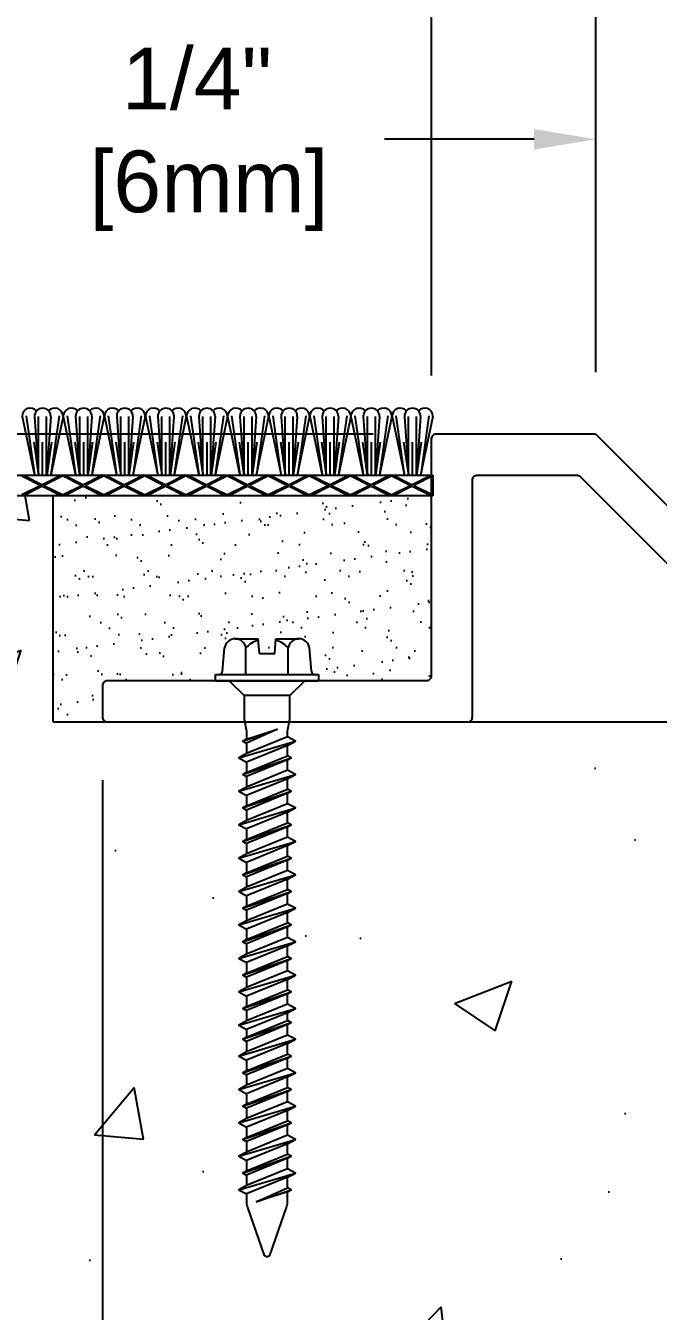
# Model space of a CAD drawing. Header units: inches. Extents: x -2.5 to 41.1, y -5.8 to 5.
# Drawn here: x 1.932 to 3.856, y -2.573 to 1.335 of the extents above; entities that cross this region are included whole.
import ezdxf

# ---------------------------------------------------------------- set-up
doc = ezdxf.new("R2010")
doc.units = ezdxf.units.IN
doc.header["$MEASUREMENT"] = 0
for name, color, linetype in [('Anchors', 4, 'Continuous'), ('Conditions', 1, 'Continuous'), ('Dimensions', 3, 'Continuous')]:
    doc.layers.add(name, color=color, linetype=linetype)
doc.styles.add('ARIAL', font='arial.ttf')
doc.dimstyles.new('Arial', dxfattribs={"dimscale": 1.5, "dimtxt": 0.125, "dimasz": 0.125, "dimexe": 0.125, "dimexo": 0.125, "dimgap": 0.125, "dimtad": 0, "dimtih": 1, "dimtoh": 1, "dimdec": 4, "dimzin": 0, "dimdsep": 46, "dimlunit": 4, "dimtxsty": 'ARIAL', "dimcen": 0.125, "dimadec": 0, "dimazin": 0, "dimtfac": 1, "dimtdec": 4, "dimtofl": 0, "dimtmove": 0, "dimatfit": 3, "dimfxl": 0, "dimfrac": 2, "dimtolj": 1, "dimtzin": 0, "dimarcsym": 0})

# ---------------------------------------------------------------- blocks, each defined once
blk = doc.blocks.new('*D14')
at = {"layer": 'Defpoints', "color": 0}
for p in [(3.6659, 4.1253), (3.1659, 0.0837), (3.6659, 0.0937)]:
    blk.add_point(p, dxfattribs=at)
at = {"layer": 'Dimensions', "color": 0, "lineweight": -2}
for p, q in [((3.1659, 0.2712), (3.1659, 4.3128)), ((3.6659, 0.2812), (3.6659, 4.3128)), ((2.9784, 4.1253), (2.7909, 4.1253)), ((3.8534, 4.1253), (4.0409, 4.1253))]:
    blk.add_line(p, q, dxfattribs=at)
at = {"layer": 'Dimensions', "color": 0}
for points in [[(2.9784, 4.1566), (2.9784, 4.0941), (3.1659, 4.1253)], [(3.8534, 4.1566), (3.8534, 4.0941), (3.6659, 4.1253)]]:
    blk.add_solid(points, dxfattribs=at)
at = {"layer": 'Dimensions', "color": 0, "insert": (4.6841, 4.1253), "char_height": 0.1875, "attachment_point": 5, "style": 'ARIAL'}
blk.add_mtext('\\A1;1/2"\\P [13mm]', dxfattribs=at)
blk = doc.blocks.new('*D17')
at = {"layer": 'Defpoints', "color": 0}
for p in [(15.3653, 4.5514), (3.1659, 0.0837), (15.3653, 0.0837)]:
    blk.add_point(p, dxfattribs=at)
at = {"layer": 'Dimensions', "color": 0, "lineweight": -2}
for p, q in [((3.1659, 0.2712), (3.1659, 4.7389)), ((15.3653, 0.2712), (15.3653, 4.7389)), ((3.3534, 4.5514), (8.6534, 4.5514)), ((15.1778, 4.5514), (10.0917, 4.5514))]:
    blk.add_line(p, q, dxfattribs=at)
at = {"layer": 'Dimensions', "color": 0}
for points in [[(3.3534, 4.5827), (3.3534, 4.5202), (3.1659, 4.5514)], [(15.1778, 4.5827), (15.1778, 4.5202), (15.3653, 4.5514)]]:
    blk.add_solid(points, dxfattribs=at)
at = {"layer": 'Dimensions', "color": 0, "insert": (9.3725, 4.5514), "char_height": 0.1875, "attachment_point": 5, "style": 'ARIAL'}
blk.add_mtext('\\A1;1\'-0 3/16"\\P [310mm]', dxfattribs=at)
blk = doc.blocks.new('TH316134')
for p, q in [((-0.0967, 0.1275), (-0.0272, 0.1275)), ((-0.0232, 0.0825), (-0.0272, 0.1275)), ((0.0233, 0.0825), (0.0272, 0.1275)), ((0.0272, 0.1275), (0.0967, 0.1275)), ((-0.1352, 0.029), (-0.129, 0.1001)), ((-0.0645, 0.0188), (-0.0645, 0.1001)), ((-0.0232, 0.0825), (0.0233, 0.0825)), ((0.0645, 0.0188), (0.0645, 0.1001)), ((0.1352, 0.029), (0.129, 0.1001)), ((-0.1568, 0.0188), (0.1568, 0.0188)), ((-0.1568, 0), (-0.1568, 0.0188)), ((-0.1568, 0), (0.1568, 0)), ((-0.1148, 0), (-0.0697, -0.045)), ((0.1148, 0), (0.0698, -0.045)), ((0.1568, 0.0188), (0.1568, 0)), ((-0.0737, -0.1836), (0.0321, -0.1471)), ((0.0321, -0.1471), (-0.0623, -0.1898)), ((-0.0623, -0.1774), (0.0321, -0.1471)), ((-0.0862, -0.2344), (0.0863, -0.1836)), ((0.0623, -0.1707), (-0.0623, -0.2215)), ((-0.0737, -0.2852), (0.0737, -0.2344)), ((0.0623, -0.1965), (-0.0623, -0.2473)), ((-0.0623, -0.279), (0.0623, -0.2282)), ((0.0623, -0.2405), (-0.0623, -0.2913)), ((0.0623, -0.2722), (-0.0623, -0.323)), ((-0.0862, -0.3359), (0.0863, -0.2852)), ((0.0623, -0.2981), (-0.0623, -0.3489)), ((-0.0737, -0.3867), (0.0737, -0.3359)), ((-0.0623, -0.3806), (0.0623, -0.3298)), ((0.0623, -0.3421), (-0.0623, -0.3929)), ((-0.0862, -0.4375), (0.0863, -0.3867)), ((0.0623, -0.3738), (-0.0623, -0.4246)), ((0.0623, -0.3996), (-0.0623, -0.4504)), ((-0.0737, -0.4883), (0.0737, -0.4375)), ((-0.0623, -0.4821), (0.0623, -0.4313)), ((0.0623, -0.4437), (-0.0623, -0.4944)), ((-0.0862, -0.5391), (0.0863, -0.4883)), ((0.0623, -0.4754), (-0.0623, -0.5261)), ((0.0623, -0.5012), (-0.0623, -0.552)), ((-0.0737, -0.5898), (0.0737, -0.5391)), ((-0.0623, -0.5837), (0.0623, -0.5329)), ((0.0623, -0.5452), (-0.0623, -0.596)), ((0.0623, -0.5769), (-0.0623, -0.6277)), ((-0.0862, -0.6406), (0.0863, -0.5898)), ((0.0623, -0.6028), (-0.0623, -0.6535)), ((-0.0737, -0.6914), (0.0737, -0.6406)), ((-0.0623, -0.6852), (0.0623, -0.6345)), ((0.0623, -0.6468), (-0.0623, -0.6976)), ((-0.0862, -0.7422), (0.0863, -0.6914)), ((0.0623, -0.6785), (-0.0623, -0.7293)), ((-0.0737, -0.793), (0.0737, -0.7422)), ((0.0623, -0.7043), (-0.0623, -0.7551)), ((-0.0623, -0.7868), (0.0623, -0.736)), ((0.0623, -0.7484), (-0.0623, -0.7991)), ((0.0623, -0.78), (-0.0623, -0.8308)), ((-0.0862, -0.8437), (0.0863, -0.793)), ((0.0623, -0.8059), (-0.0623, -0.8567)), ((-0.0737, -0.8945), (0.0737, -0.8437)), ((-0.0623, -0.8884), (0.0623, -0.8376)), ((0.0623, -0.8499), (-0.0623, -0.9007)), ((-0.0862, -0.9453), (0.0863, -0.8945)), ((0.0623, -0.8816), (-0.0623, -0.9324)), ((0.0623, -0.9075), (-0.0623, -0.9582)), ((-0.0737, -0.9961), (0.0737, -0.9453)), ((-0.0623, -0.9899), (0.0623, -0.9391)), ((0.0623, -0.9515), (-0.0623, -1.0023)), ((-0.0862, -1.0469), (0.0863, -0.9961)), ((0.0623, -0.9832), (-0.0623, -1.034)), ((0.0623, -1.009), (-0.0623, -1.0598)), ((-0.0737, -1.0898), (0.0737, -1.0391)), ((-0.0623, -1.0837), (0.0623, -1.0329)), ((0.0623, -1.0452), (-0.0623, -1.096)), ((-0.0862, -1.1406), (0.0863, -1.0898)), ((0.0623, -1.0769), (-0.0623, -1.1277)), ((0.0623, -1.1028), (-0.0623, -1.1535)), ((-0.0737, -1.1914), (0.0737, -1.1406)), ((-0.0623, -1.1852), (0.0623, -1.1345)), ((0.0623, -1.1468), (-0.0623, -1.1976)), ((-0.0862, -1.2422), (0.0863, -1.1914)), ((0.0623, -1.1785), (-0.0623, -1.2293)), ((0.0623, -1.2043), (-0.0623, -1.2551)), ((-0.0737, -1.293), (0.0737, -1.2422)), ((-0.0623, -1.2868), (0.0623, -1.236)), ((0.0623, -1.2484), (-0.0623, -1.2991)), ((0.0623, -1.28), (-0.0623, -1.3308)), ((-0.0862, -1.3437), (0.0863, -1.293)), ((0.0623, -1.3059), (-0.0623, -1.3567)), ((-0.0737, -1.3945), (0.0737, -1.3437)), ((-0.0623, -1.3884), (0.0623, -1.3376)), ((0.0623, -1.3499), (-0.0623, -1.4007)), ((-0.0862, -1.4453), (0.0863, -1.3945)), ((0.0623, -1.3816), (-0.0623, -1.4324)), ((-0.0737, -1.4961), (0.0737, -1.4453)), ((0.0623, -1.4075), (-0.0623, -1.4582)), ((-0.0623, -1.4899), (0.0623, -1.4391)), ((0.0623, -1.4515), (-0.0623, -1.5023)), ((0.0623, -1.4832), (-0.0623, -1.534)), ((-0.0862, -1.5469), (0.0863, -1.4961)), ((0.0623, -1.509), (-0.0623, -1.5598)), ((-0.0335, -1.5838), (0.0623, -1.5407)), ((-0.0335, -1.5838), (0.0737, -1.5469)), ((0.0623, -1.553), (-0.0335, -1.5838))]:
    blk.add_line(p, q)
blk.add_lwpolyline([(0.0698, -0.045), (-0.0697, -0.045), (-0.0697, -0.1121, 0.052126), (-0.0687, -0.1217), (-0.0633, -0.1477, -0.052126), (-0.0623, -0.1573), (-0.0623, -0.1774), (-0.0737, -0.1836), (-0.0623, -0.1898), (-0.0623, -0.2215), (-0.0862, -0.2344), (-0.0623, -0.2473), (-0.0623, -0.279), (-0.0737, -0.2852), (-0.0623, -0.2913), (-0.0623, -0.323), (-0.0862, -0.3359), (-0.0623, -0.3489), (-0.0623, -0.3806), (-0.0737, -0.3867), (-0.0623, -0.3929), (-0.0623, -0.4246), (-0.0862, -0.4375), (-0.0623, -0.4504), (-0.0623, -0.4821), (-0.0737, -0.4883), (-0.0623, -0.4944), (-0.0623, -0.5261), (-0.0862, -0.5391), (-0.0623, -0.552), (-0.0623, -0.5837), (-0.0737, -0.5898), (-0.0623, -0.596), (-0.0623, -0.6277), (-0.0862, -0.6406), (-0.0623, -0.6535), (-0.0623, -0.6852), (-0.0737, -0.6914), (-0.0623, -0.6976), (-0.0623, -0.7293), (-0.0862, -0.7422), (-0.0623, -0.7551), (-0.0623, -0.7868), (-0.0737, -0.793), (-0.0623, -0.7991), (-0.0623, -0.8308), (-0.0862, -0.8437), (-0.0623, -0.8567), (-0.0623, -0.8884), (-0.0737, -0.8945), (-0.0623, -0.9007), (-0.0623, -0.9324), (-0.0862, -0.9453), (-0.0623, -0.9582), (-0.0623, -0.9899), (-0.0737, -0.9961), (-0.0623, -1.0023), (-0.0623, -1.034), (-0.0862, -1.0469), (-0.0623, -1.0598), (-0.0623, -1.0837), (-0.0737, -1.0898), (-0.0623, -1.096), (-0.0623, -1.1277), (-0.0862, -1.1406), (-0.0623, -1.1535), (-0.0623, -1.1852), (-0.0737, -1.1914), (-0.0623, -1.1976), (-0.0623, -1.2293), (-0.0862, -1.2422), (-0.0623, -1.2551), (-0.0623, -1.2868), (-0.0737, -1.293), (-0.0623, -1.2991), (-0.0623, -1.3308), (-0.0862, -1.3437), (-0.0623, -1.3567), (-0.0623, -1.3884), (-0.0737, -1.3945), (-0.0623, -1.4007), (-0.0623, -1.4324), (-0.0862, -1.4453), (-0.0623, -1.4582), (-0.0623, -1.4899), (-0.0737, -1.4961), (-0.0623, -1.5023), (-0.0623, -1.534), (-0.0862, -1.5469), (-0.0623, -1.5598), (-0.0623, -1.5857, 0.084437), (-0.0596, -1.601), (-0.0096, -1.7438, 0.648167), (0.0096, -1.7438), (0.0596, -1.601, 0.084437), (0.0623, -1.5857), (0.0623, -1.553), (0.0737, -1.5469), (0.0623, -1.5407), (0.0623, -1.509), (0.0863, -1.4961), (0.0623, -1.4832), (0.0623, -1.4515), (0.0737, -1.4453), (0.0623, -1.4391), (0.0623, -1.4075), (0.0863, -1.3945), (0.0623, -1.3816), (0.0623, -1.3499), (0.0737, -1.3437), (0.0623, -1.3376), (0.0623, -1.3059), (0.0863, -1.293), (0.0623, -1.28), (0.0623, -1.2484), (0.0737, -1.2422), (0.0623, -1.236), (0.0623, -1.2043), (0.0863, -1.1914), (0.0623, -1.1785), (0.0623, -1.1468), (0.0737, -1.1406), (0.0623, -1.1345), (0.0623, -1.1028), (0.0863, -1.0898), (0.0623, -1.0769), (0.0623, -1.0452), (0.0737, -1.0391), (0.0623, -1.0329), (0.0623, -1.009), (0.0863, -0.9961), (0.0623, -0.9832), (0.0623, -0.9515), (0.0737, -0.9453), (0.0623, -0.9391), (0.0623, -0.9075), (0.0863, -0.8945), (0.0623, -0.8816), (0.0623, -0.8499), (0.0737, -0.8437), (0.0623, -0.8376), (0.0623, -0.8059), (0.0863, -0.793), (0.0623, -0.78), (0.0623, -0.7484), (0.0737, -0.7422), (0.0623, -0.736), (0.0623, -0.7043), (0.0863, -0.6914), (0.0623, -0.6785), (0.0623, -0.6468), (0.0737, -0.6406), (0.0623, -0.6345), (0.0623, -0.6028), (0.0863, -0.5898), (0.0623, -0.5769), (0.0623, -0.5452), (0.0737, -0.5391), (0.0623, -0.5329), (0.0623, -0.5012), (0.0863, -0.4883), (0.0623, -0.4754), (0.0623, -0.4437), (0.0737, -0.4375), (0.0623, -0.4313), (0.0623, -0.3996), (0.0863, -0.3867), (0.0623, -0.3738), (0.0623, -0.3421), (0.0737, -0.3359), (0.0623, -0.3298), (0.0623, -0.2981), (0.0863, -0.2852), (0.0623, -0.2722), (0.0623, -0.2405), (0.0737, -0.2344), (0.0623, -0.2282), (0.0623, -0.1965), (0.0863, -0.1836), (0.0623, -0.1707), (0.0623, -0.1573, -0.052126), (0.0633, -0.1477), (0.0687, -0.1217, 0.052126), (0.0698, -0.1121)], format="xyb", close=True)
for centre, radius, start, end in [((-0.0967, 0.0948), 0.0327, 9.285, 170.715), ((0, 0.0379), 0.0896, 107.4215, 136.0407), ((0, 0.0379), 0.0896, 43.9593, 72.5785), ((0.0967, 0.0948), 0.0327, 9.285, 170.715), ((-0.1464, 0.03), 0.0112, 270, 355), ((0.1464, 0.03), 0.0112, 185, 270)]:
    blk.add_arc(centre, radius, start, end)
blk = doc.blocks.new('*D18')
at = {"layer": 'Defpoints', "color": 0}
for p in [(3.9163, 0.9894), (3.6659, 0.0937), (3.9163, 0.0787)]:
    blk.add_point(p, dxfattribs=at)
at = {"layer": 'Dimensions', "color": 0, "lineweight": -2}
for p, q in [((3.6659, 0.2812), (3.6659, 1.1769)), ((3.9163, 0.2662), (3.9163, 1.1769)), ((3.4784, 0.9894), (3.0234, 0.9894)), ((4.1038, 0.9894), (4.2913, 0.9894))]:
    blk.add_line(p, q, dxfattribs=at)
at = {"layer": 'Dimensions', "color": 0}
for points in [[(3.4784, 1.0207), (3.4784, 0.9582), (3.6659, 0.9894)], [(4.1038, 1.0207), (4.1038, 0.9582), (3.9163, 0.9894)]]:
    blk.add_solid(points, dxfattribs=at)
at = {"layer": 'Dimensions', "color": 0, "insert": (2.4531, 0.9894), "char_height": 0.1875, "attachment_point": 5, "style": 'ARIAL'}
blk.add_mtext('\\A1;1/4"\\P [6mm]', dxfattribs=at)
blk = doc.blocks.new('*D19')
at = {"layer": 'Defpoints', "color": 0}
for p in [(2.1659, -0.7713), (7.2656, -4.5861), (7.2656, -5.3639)]:
    blk.add_point(p, dxfattribs=at)
at = {"layer": 'Dimensions', "color": 0, "lineweight": -2}
for p, q in [((2.1659, -0.9588), (2.1659, -5.5514)), ((7.2656, -4.7736), (7.2656, -5.5514)), ((2.3534, -5.3639), (3.7411, -5.3639)), ((7.0781, -5.3639), (5.1908, -5.3639))]:
    blk.add_line(p, q, dxfattribs=at)
at = {"layer": 'Dimensions', "color": 0}
for points in [[(2.3534, -5.3327), (2.3534, -5.3952), (2.1659, -5.3639)], [(7.0781, -5.3327), (7.0781, -5.3952), (7.2656, -5.3639)]]:
    blk.add_solid(points, dxfattribs=at)
at = {"layer": 'Dimensions', "color": 0, "insert": (4.4659, -5.3639), "char_height": 0.1875, "attachment_point": 5, "style": 'ARIAL'}
blk.add_mtext('\\A1;5 1/8"\\P [130mm]', dxfattribs=at)
blk = doc.blocks.new('*D22')
at = {"layer": 'Defpoints', "color": 0}
for p in [(0.2941, 0.0937), (3.1759, 0.0937), (2.0159, -0.7813)]:
    blk.add_point(p, dxfattribs=at)
at = {"layer": 'Dimensions', "color": 0, "lineweight": -2}
for p, q in [((2.9884, 0.0937), (0.1066, 0.0937)), ((0.2941, -0.0938), (0.2941, -0.5938)), ((1.8284, -0.7813), (0.1066, -0.7813)), ((0.2941, -0.7813), (0.2941, -1.0042)), ((0.2941, -1.0042), (0.1066, -1.0042))]:
    blk.add_line(p, q, dxfattribs=at)
at = {"layer": 'Dimensions', "color": 0}
for points in [[(0.2629, -0.0938), (0.3254, -0.0938), (0.2941, 0.0937)], [(0.2629, -0.5938), (0.3254, -0.5938), (0.2941, -0.7813)]]:
    blk.add_solid(points, dxfattribs=at)
at = {"layer": 'Dimensions', "color": 0, "insert": (-0.5454, -1.0042), "char_height": 0.1875, "attachment_point": 5, "style": 'ARIAL'}
blk.add_mtext('\\A1;7/8"\\P [22mm]', dxfattribs=at)
blk = doc.blocks.new('*U30')
for p, q in [((-3, 0.0625), (0, 0.0625)), ((-1.25, 0.0603), (-1.192, 0.0312)), ((-1.2455, 0.0625), (-1.1875, 0.0335)), ((-1.1295, 0.0625), (-1.1875, 0.0335)), ((-1.125, 0.0603), (-1.183, 0.0312)), ((-1.125, 0.0603), (-1.067, 0.0312)), ((-1.1205, 0.0625), (-1.0625, 0.0335)), ((-1.0045, 0.0625), (-1.0625, 0.0335)), ((-1, 0.0603), (-1.058, 0.0312)), ((-1, 0.0603), (-0.942, 0.0312)), ((-0.9955, 0.0625), (-0.9375, 0.0335)), ((-0.8795, 0.0625), (-0.9375, 0.0335)), ((-0.875, 0.0603), (-0.933, 0.0312)), ((-0.875, 0.0603), (-0.817, 0.0312)), ((-0.8705, 0.0625), (-0.8125, 0.0335)), ((-0.7545, 0.0625), (-0.8125, 0.0335)), ((-0.75, 0.0603), (-0.808, 0.0312)), ((-0.75, 0.0603), (-0.692, 0.0312)), ((-0.7455, 0.0625), (-0.6875, 0.0335)), ((-0.6295, 0.0625), (-0.6875, 0.0335)), ((-0.625, 0.0603), (-0.683, 0.0312)), ((-0.625, 0.0603), (-0.567, 0.0312)), ((-0.6205, 0.0625), (-0.5625, 0.0335)), ((-0.5045, 0.0625), (-0.5625, 0.0335)), ((-0.5, 0.0603), (-0.558, 0.0312)), ((-0.5, 0.0603), (-0.442, 0.0312)), ((-0.4955, 0.0625), (-0.4375, 0.0335)), ((-0.3795, 0.0625), (-0.4375, 0.0335)), ((-0.375, 0.0603), (-0.433, 0.0312)), ((-0.375, 0.0603), (-0.317, 0.0312)), ((-0.3705, 0.0625), (-0.3125, 0.0335)), ((-0.2545, 0.0625), (-0.3125, 0.0335)), ((-0.25, 0.0603), (-0.308, 0.0312)), ((-0.25, 0.0603), (-0.192, 0.0312)), ((-0.2455, 0.0625), (-0.1875, 0.0335)), ((-0.1295, 0.0625), (-0.1875, 0.0335)), ((-0.125, 0.0603), (-0.183, 0.0312)), ((-0.125, 0.0603), (-0.067, 0.0312)), ((-0.1205, 0.0625), (-0.0625, 0.0335)), ((-0.0045, 0.0625), (-0.0625, 0.0335)), ((0, 0.0603), (-0.058, 0.0312)), ((0, 0.0625), (0, 0)), ((0, 0), (-3, 0)), ((-1.192, 0.0312), (-1.25, 0.0022)), ((-1.1875, 0.029), (-1.2455, 0)), ((-1.1875, 0.029), (-1.1295, 0)), ((-1.183, 0.0312), (-1.125, 0.0022)), ((-1.067, 0.0312), (-1.125, 0.0022)), ((-1.0625, 0.029), (-1.1205, 0)), ((-1.0625, 0.029), (-1.0045, 0)), ((-1.058, 0.0312), (-1, 0.0022)), ((-0.942, 0.0312), (-1, 0.0022)), ((-0.9375, 0.029), (-0.9955, 0)), ((-0.9375, 0.029), (-0.8795, 0)), ((-0.933, 0.0312), (-0.875, 0.0022)), ((-0.817, 0.0312), (-0.875, 0.0022)), ((-0.8125, 0.029), (-0.8705, 0)), ((-0.8125, 0.029), (-0.7545, 0)), ((-0.808, 0.0312), (-0.75, 0.0022)), ((-0.692, 0.0312), (-0.75, 0.0022)), ((-0.6875, 0.029), (-0.7455, 0)), ((-0.6875, 0.029), (-0.6295, 0)), ((-0.683, 0.0312), (-0.625, 0.0022)), ((-0.567, 0.0312), (-0.625, 0.0022)), ((-0.5625, 0.029), (-0.6205, 0)), ((-0.5625, 0.029), (-0.5045, 0)), ((-0.558, 0.0312), (-0.5, 0.0022)), ((-0.442, 0.0312), (-0.5, 0.0022)), ((-0.4375, 0.029), (-0.4955, 0)), ((-0.4375, 0.029), (-0.3795, 0)), ((-0.433, 0.0312), (-0.375, 0.0022)), ((-0.317, 0.0312), (-0.375, 0.0022)), ((-0.3125, 0.029), (-0.3705, 0)), ((-0.3125, 0.029), (-0.2545, 0)), ((-0.308, 0.0312), (-0.25, 0.0022)), ((-0.192, 0.0312), (-0.25, 0.0022)), ((-0.1875, 0.029), (-0.2455, 0)), ((-0.1875, 0.029), (-0.1295, 0)), ((-0.183, 0.0312), (-0.125, 0.0022)), ((-0.067, 0.0312), (-0.125, 0.0022)), ((-0.0625, 0.029), (-0.1205, 0)), ((-0.0625, 0.029), (-0.0045, 0)), ((-0.058, 0.0312), (0, 0.0022))]:
    blk.add_line(p, q)
for points in [[(-1.2492, 0.2412), (-1.2118, 0.0625)], [(-1.2372, 0.243), (-1.2122, 0.0642)], [(-1.2117, 0.2412), (-1.1992, 0.0625)], [(-1.1992, 0.0625), (-1.1992, 0.2412)], [(-1.1624, 0.2412), (-1.1749, 0.0625)], [(-1.1749, 0.0625), (-1.1749, 0.2412)], [(-1.1249, 0.2412), (-1.1623, 0.0625)], [(-1.1369, 0.243), (-1.1619, 0.0642)], [(-1.1242, 0.2412), (-1.0868, 0.0625)], [(-1.1122, 0.243), (-1.0872, 0.0642)], [(-1.0867, 0.2412), (-1.0742, 0.0625)], [(-1.0742, 0.0625), (-1.0742, 0.2412)], [(-1.0374, 0.2412), (-1.0499, 0.0625)], [(-1.0499, 0.0625), (-1.0499, 0.2412)], [(-0.9999, 0.2412), (-1.0373, 0.0625)], [(-1.0119, 0.243), (-1.0369, 0.0642)], [(-0.9992, 0.2412), (-0.9618, 0.0625)], [(-0.9872, 0.243), (-0.9622, 0.0642)], [(-0.9617, 0.2412), (-0.9492, 0.0625)], [(-0.9492, 0.0625), (-0.9492, 0.2412)], [(-0.9124, 0.2412), (-0.9249, 0.0625)], [(-0.9249, 0.0625), (-0.9249, 0.2412)], [(-0.8749, 0.2412), (-0.9123, 0.0625)], [(-0.8869, 0.243), (-0.9119, 0.0642)], [(-0.8742, 0.2412), (-0.8368, 0.0625)], [(-0.8622, 0.243), (-0.8372, 0.0642)], [(-0.8367, 0.2412), (-0.8242, 0.0625)], [(-0.8242, 0.0625), (-0.8242, 0.2412)], [(-0.7874, 0.2412), (-0.7999, 0.0625)], [(-0.7999, 0.0625), (-0.7999, 0.2412)], [(-0.7499, 0.2412), (-0.7873, 0.0625)], [(-0.7619, 0.243), (-0.7869, 0.0642)], [(-0.7492, 0.2412), (-0.7118, 0.0625)], [(-0.7372, 0.243), (-0.7122, 0.0642)], [(-0.7117, 0.2412), (-0.6992, 0.0625)], [(-0.6992, 0.0625), (-0.6992, 0.2412)], [(-0.6624, 0.2412), (-0.6749, 0.0625)], [(-0.6749, 0.0625), (-0.6749, 0.2412)], [(-0.6249, 0.2412), (-0.6623, 0.0625)], [(-0.6369, 0.243), (-0.6619, 0.0642)], [(-0.6242, 0.2412), (-0.5868, 0.0625)], [(-0.6122, 0.243), (-0.5872, 0.0642)], [(-0.5867, 0.2412), (-0.5742, 0.0625)], [(-0.5742, 0.0625), (-0.5742, 0.2412)], [(-0.5374, 0.2412), (-0.5499, 0.0625)], [(-0.5499, 0.0625), (-0.5499, 0.2412)], [(-0.4999, 0.2412), (-0.5373, 0.0625)], [(-0.5119, 0.243), (-0.5369, 0.0642)], [(-0.4992, 0.2412), (-0.4618, 0.0625)], [(-0.4872, 0.243), (-0.4622, 0.0642)], [(-0.4617, 0.2412), (-0.4492, 0.0625)], [(-0.4492, 0.0625), (-0.4492, 0.2412)], [(-0.4124, 0.2412), (-0.4249, 0.0625)], [(-0.4249, 0.0625), (-0.4249, 0.2412)], [(-0.3749, 0.2412), (-0.4123, 0.0625)], [(-0.3869, 0.243), (-0.4119, 0.0642)], [(-0.3742, 0.2412), (-0.3368, 0.0625)], [(-0.3622, 0.243), (-0.3372, 0.0642)], [(-0.3367, 0.2412), (-0.3242, 0.0625)], [(-0.3242, 0.0625), (-0.3242, 0.2412)], [(-0.2874, 0.2412), (-0.2999, 0.0625)], [(-0.2999, 0.0625), (-0.2999, 0.2412)], [(-0.2499, 0.2412), (-0.2873, 0.0625)], [(-0.2619, 0.243), (-0.2869, 0.0642)], [(-0.2492, 0.2412), (-0.2118, 0.0625)], [(-0.2372, 0.243), (-0.2122, 0.0642)], [(-0.2117, 0.2412), (-0.1992, 0.0625)], [(-0.1992, 0.0625), (-0.1992, 0.2412)], [(-0.1624, 0.2412), (-0.1749, 0.0625)], [(-0.1749, 0.0625), (-0.1749, 0.2412)], [(-0.1249, 0.2412), (-0.1623, 0.0625)], [(-0.1369, 0.243), (-0.1619, 0.0642)], [(-0.1242, 0.2412), (-0.0868, 0.0625)], [(-0.1122, 0.243), (-0.0872, 0.0642)], [(-0.0867, 0.2412), (-0.0742, 0.0625)], [(-0.0742, 0.0625), (-0.0742, 0.2412)], [(-0.0374, 0.2412), (-0.0499, 0.0625)], [(-0.0499, 0.0625), (-0.0499, 0.2412)], [(0.0001, 0.2412), (-0.0373, 0.0625)], [(-0.0119, 0.243), (-0.0369, 0.0642)], [(-1.2139, 0.1625), (-1.1996, 0.0625)], [(-1.187, 0.0625), (-1.187, 0.1625)], [(-1.1602, 0.1625), (-1.1745, 0.0625)], [(-1.0889, 0.1625), (-1.0746, 0.0625)], [(-1.062, 0.0625), (-1.062, 0.1625)], [(-1.0352, 0.1625), (-1.0495, 0.0625)], [(-0.9639, 0.1625), (-0.9496, 0.0625)], [(-0.937, 0.0625), (-0.937, 0.1625)], [(-0.9102, 0.1625), (-0.9245, 0.0625)], [(-0.8389, 0.1625), (-0.8246, 0.0625)], [(-0.812, 0.0625), (-0.812, 0.1625)], [(-0.7852, 0.1625), (-0.7995, 0.0625)], [(-0.7139, 0.1625), (-0.6996, 0.0625)], [(-0.687, 0.0625), (-0.687, 0.1625)], [(-0.6602, 0.1625), (-0.6745, 0.0625)], [(-0.5889, 0.1625), (-0.5746, 0.0625)], [(-0.562, 0.0625), (-0.562, 0.1625)], [(-0.5352, 0.1625), (-0.5495, 0.0625)], [(-0.4639, 0.1625), (-0.4496, 0.0625)], [(-0.437, 0.0625), (-0.437, 0.1625)], [(-0.4102, 0.1625), (-0.4245, 0.0625)], [(-0.3389, 0.1625), (-0.3246, 0.0625)], [(-0.312, 0.0625), (-0.312, 0.1625)], [(-0.2852, 0.1625), (-0.2995, 0.0625)], [(-0.2139, 0.1625), (-0.1996, 0.0625)], [(-0.187, 0.0625), (-0.187, 0.1625)], [(-0.1602, 0.1625), (-0.1745, 0.0625)], [(-0.0889, 0.1625), (-0.0746, 0.0625)], [(-0.062, 0.0625), (-0.062, 0.1625)], [(-0.0352, 0.1625), (-0.0495, 0.0625)]]:
    blk.add_lwpolyline(points)
for centre, radius, start, end in [((-1.2242, 0.2412), 0.025, 41.211, 180), ((-1.187, 0.2412), 0.0247, 0, 180), ((-1.1499, 0.2412), 0.025, 0, 138.789), ((-1.0992, 0.2412), 0.025, 41.211, 180), ((-1.062, 0.2412), 0.0247, 0, 180), ((-1.0249, 0.2412), 0.025, 0, 138.789), ((-0.9742, 0.2412), 0.025, 41.211, 180), ((-0.937, 0.2412), 0.0247, 0, 180), ((-0.8999, 0.2412), 0.025, 0, 138.789), ((-0.8492, 0.2412), 0.025, 41.211, 180), ((-0.812, 0.2412), 0.0247, 0, 180), ((-0.7749, 0.2412), 0.025, 0, 138.789), ((-0.7242, 0.2412), 0.025, 41.211, 180), ((-0.687, 0.2412), 0.0247, 0, 180), ((-0.6499, 0.2412), 0.025, 0, 138.789), ((-0.5992, 0.2412), 0.025, 41.211, 180), ((-0.562, 0.2412), 0.0247, 0, 180), ((-0.5249, 0.2412), 0.025, 0, 138.789), ((-0.4742, 0.2412), 0.025, 41.211, 180), ((-0.437, 0.2412), 0.0247, 0, 180), ((-0.3999, 0.2412), 0.025, 0, 138.789), ((-0.3492, 0.2412), 0.025, 41.211, 180), ((-0.312, 0.2412), 0.0247, 0, 180), ((-0.2749, 0.2412), 0.025, 0, 138.789), ((-0.2242, 0.2412), 0.025, 41.211, 180), ((-0.187, 0.2412), 0.0247, 0, 180), ((-0.1499, 0.2412), 0.025, 0, 138.789), ((-0.0992, 0.2412), 0.025, 41.211, 180), ((-0.062, 0.2412), 0.0247, 0, 180), ((-0.0249, 0.2412), 0.025, 0, 138.789)]:
    blk.add_arc(centre, radius, start, end)
blk = doc.blocks.new('NBA60110')
blk.add_lwpolyline([(2.2186, 0.1564), (1.5044, 0.8706, 0.198912), (1.4938, 0.875), (1.015, 0.875, 0.414214), (1, 0.86), (1, 0.14, -0.414214), (0.985, 0.125), (0.015, 0.125, 0.414214), (0, 0.11), (0, 0.015, 0.414214), (0.015, 0), (1.11, 0, 0.414214), (1.125, 0.015), (1.125, 0.735, -0.414214), (1.14, 0.75), (1.442, 0.75, -0.198912), (1.4526, 0.7456), (2.1186, 0.0796, -0.065543)], format="xyb")
blk = doc.blocks.new('*D33')
at = {"layer": 'Defpoints', "color": 0}
for p in [(2.0159, -0.0938), (1.4759, -0.7813), (2.0159, -0.7813)]:
    blk.add_point(p, dxfattribs=at)
at = {"layer": 'Dimensions', "color": 0, "lineweight": -2}
for p, q in [((1.4759, 0.0937), (1.4759, 0.2812)), ((1.8284, -0.0938), (1.2884, -0.0938)), ((1.8284, -0.7813), (1.2884, -0.7813)), ((1.4759, -0.9688), (1.4759, -1.7741)), ((1.4759, -1.7741), (1.2884, -1.7741))]:
    blk.add_line(p, q, dxfattribs=at)
at = {"layer": 'Dimensions', "color": 0}
for points in [[(1.4447, 0.0937), (1.5072, 0.0937), (1.4759, -0.0938)], [(1.4447, -0.9688), (1.5072, -0.9688), (1.4759, -0.7813)]]:
    blk.add_solid(points, dxfattribs=at)
at = {"layer": 'Dimensions', "color": 0, "insert": (0.6364, -1.7741), "char_height": 0.1875, "attachment_point": 5, "style": 'ARIAL'}
blk.add_mtext('\\A1;11/16"\\P [17mm]', dxfattribs=at)

msp = doc.modelspace()

# ---------------------------------------------------------------- hatches: boundary and pattern name
at = {"layer": 'Conditions'}
h = msp.add_hatch(dxfattribs=at)
h.set_pattern_fill('AR-CONC', color=256, scale=0.25, style=0)
h.paths.add_polyline_path([(4.89132, -2.13574), (4.86723, -2.12277), (4.89132, -2.10979), (4.89132, -2.07819), (4.87978, -2.07198), (4.89131, -2.06578), (4.89131, -2.0301), (4.86723, -2.01713), (4.89131, -2.00417), (4.89131, -1.97255), (4.87978, -1.96635), (4.89131, -1.96015), (4.8913, -1.91997), (4.86723, -1.90701), (4.8913, -1.89404), (4.8913, -1.86242), (4.87978, -1.85622), (4.8913, -1.85003), (4.8913, -1.81208), (4.86723, -1.79913), (4.89129, -1.78617), (4.89129, -1.75454), (4.87978, -1.74834), (4.89129, -1.74215), (4.89129, -1.71052), (4.86723, -1.69756), (4.89129, -1.68461), (4.89128, -1.65297), (4.87978, -1.64678), (4.89128, -1.64059), (4.89128, -1.60895), (4.86723, -1.596), (4.89128, -1.58305), (4.89128, -1.5514), (4.87978, -1.54522), (4.89127, -1.53903), (4.89127, -1.50738), (4.86723, -1.49444), (4.89127, -1.48149), (4.89127, -1.44984), (4.87978, -1.44366), (4.89127, -1.43748), (4.89126, -1.40582), (4.86723, -1.39288), (4.89126, -1.37993), (4.89126, -1.34827), (4.87978, -1.34209), (4.89126, -1.33592), (4.89126, -1.30425), (4.86723, -1.29131), (4.89125, -1.27837), (4.89125, -1.2467), (4.87978, -1.24053), (4.89125, -1.23436), (4.89125, -1.20268), (4.86723, -1.18975), (4.89125, -1.17682), (4.89124, -1.14514), (4.87978, -1.13897), (4.89124, -1.1328), (4.89124, -1.10112), (4.86723, -1.08819), (4.89124, -1.07526), (4.89124, -1.04357), (4.87978, -1.03741), (4.89123, -1.03124), (4.89123, -0.99955), (4.86723, -0.98663), (4.89123, -0.9737), (4.89123, -0.94201), (4.87978, -0.93584), (4.89123, -0.92968), (4.89123, -0.90954, 0.0520878), (4.89022, -0.89993), (4.88473, -0.87396, -0.0521265), (4.88373, -0.86435), (4.88373, -0.79725), (4.86858, -0.78125), (2.73399, -0.78125), (2.7292, -0.80393, 0.0521265), (2.72819, -0.81355), (2.72819, -0.82692), (2.75219, -0.83984), (2.72819, -0.85277), (2.72819, -0.88446), (2.73964, -0.89063), (2.72819, -0.89679), (2.72819, -0.92848), (2.75219, -0.94141), (2.72819, -0.95433), (2.72819, -0.98602), (2.73964, -0.99219), (2.72819, -0.99835), (2.72819, -1.03004), (2.75219, -1.04297), (2.72819, -1.05589), (2.72819, -1.08759), (2.73964, -1.09375), (2.72819, -1.09991), (2.72819, -1.13161), (2.75219, -1.14453), (2.72819, -1.15746), (2.72819, -1.18915), (2.73964, -1.19531), (2.72819, -1.20148), (2.72819, -1.23317), (2.75219, -1.24609), (2.72819, -1.25902), (2.72819, -1.29071), (2.73964, -1.29688), (2.72819, -1.30304), (2.72819, -1.33473), (2.75219, -1.34766), (2.72819, -1.36058), (2.72819, -1.39227), (2.73964, -1.39844), (2.72819, -1.4046), (2.72819, -1.43629), (2.75219, -1.44922), (2.72819, -1.46214), (2.72819, -1.49384), (2.73964, -1.5), (2.72819, -1.50616), (2.72819, -1.53786), (2.75219, -1.55078), (2.72819, -1.56371), (2.72819, -1.5954), (2.73964, -1.60156), (2.72819, -1.60773), (2.72819, -1.63942), (2.75219, -1.65234), (2.72819, -1.66527), (2.72819, -1.68915), (2.73964, -1.69531), (2.72819, -1.70148), (2.72819, -1.73317), (2.75219, -1.74609), (2.72819, -1.75902), (2.72819, -1.79071), (2.73964, -1.79688), (2.72819, -1.80304), (2.72819, -1.83473), (2.75219, -1.84766), (2.72819, -1.86058), (2.72819, -1.89227), (2.73964, -1.89844), (2.72819, -1.9046), (2.72819, -1.93629), (2.75219, -1.94922), (2.72819, -1.96214), (2.72819, -1.99384), (2.73964, -2), (2.72819, -2.00616), (2.72819, -2.03786), (2.75219, -2.05078), (2.72819, -2.06371), (2.72819, -2.0954), (2.73964, -2.10156), (2.72819, -2.10773), (2.72819, -2.13942), (2.75219, -2.15234), (2.72819, -2.16527), (2.72819, -2.19696), (2.73964, -2.20313), (2.72819, -2.20929), (2.72819, -2.24191, -0.084437), (2.72558, -2.25728), (2.67617, -2.39834, -0.709275), (2.6563, -2.4), (2.60631, -2.25728, -0.084437), (2.60369, -2.24191), (2.60369, -2.21605), (2.57969, -2.20313), (2.60369, -2.1902), (2.60369, -2.15851), (2.59225, -2.15234), (2.60369, -2.14618), (2.60369, -2.11449), (2.57969, -2.10156), (2.60369, -2.08864), (2.60369, -2.05694), (2.59225, -2.05078), (2.60369, -2.04462), (2.60369, -2.01292), (2.57969, -2), (2.60369, -1.98708), (2.60369, -1.95538), (2.59225, -1.94922), (2.60369, -1.94306), (2.60369, -1.91136), (2.57969, -1.89844), (2.60369, -1.88551), (2.60369, -1.85382), (2.59225, -1.84766), (2.60369, -1.84149), (2.60369, -1.8098), (2.57969, -1.79688), (2.60369, -1.78395), (2.60369, -1.75226), (2.59225, -1.74609), (2.60369, -1.73993), (2.60369, -1.71605), (2.57969, -1.70312), (2.60369, -1.6902), (2.60369, -1.65851), (2.59225, -1.65234), (2.60369, -1.64618), (2.60369, -1.61449), (2.57969, -1.60156), (2.60369, -1.58864), (2.60369, -1.55694), (2.59225, -1.55078), (2.60369, -1.54462), (2.60369, -1.51292), (2.57969, -1.5), (2.60369, -1.48708), (2.60369, -1.45538), (2.59225, -1.44922), (2.60369, -1.44306), (2.60369, -1.41136), (2.57969, -1.39844), (2.60369, -1.38551), (2.60369, -1.35382), (2.59225, -1.34766), (2.60369, -1.34149), (2.60369, -1.3098), (2.57969, -1.29688), (2.60369, -1.28395), (2.60369, -1.25226), (2.59225, -1.24609), (2.60369, -1.23993), (2.60369, -1.20824), (2.57969, -1.19531), (2.60369, -1.18239), (2.60369, -1.15069), (2.59225, -1.14453), (2.60369, -1.13837), (2.60369, -1.10667), (2.57969, -1.09375), (2.60369, -1.08083), (2.60369, -1.04913), (2.59225, -1.04297), (2.60369, -1.03681), (2.60369, -1.00511), (2.57969, -0.99219), (2.60369, -0.97926), (2.60369, -0.94757), (2.59225, -0.94141), (2.60369, -0.93524), (2.60369, -0.90355), (2.57969, -0.89063), (2.60369, -0.8777), (2.60369, -0.84601), (2.59225, -0.83984), (2.60369, -0.83368), (2.60369, -0.81355, 0.0521265), (2.60269, -0.80393), (2.59789, -0.78125), (2.01594, -0.78125), (2.01594, -0.09375), (0.17041, -0.09375), (0.17041, -4.58608), (7.26564, -4.58608), (7.26564, -0.79125, 0.4142136), (7.25564, -0.78125), (6.514, -0.78125), (6.49885, -0.79725), (6.49885, -0.86435, -0.0521265), (6.49785, -0.87396), (6.49236, -0.89993, 0.0521265), (6.49135, -0.90955), (6.49135, -0.92292), (6.51535, -0.93584), (6.49135, -0.94877), (6.49135, -0.98046), (6.5028, -0.98663), (6.49135, -0.99279), (6.49135, -1.02448), (6.51535, -1.03741), (6.49135, -1.05033), (6.49135, -1.08202), (6.5028, -1.08819), (6.49135, -1.09435), (6.49135, -1.12604), (6.51535, -1.13897), (6.49135, -1.15189), (6.49135, -1.18359), (6.5028, -1.18975), (6.49135, -1.19591), (6.49135, -1.22761), (6.51535, -1.24053), (6.49135, -1.25346), (6.49135, -1.28515), (6.5028, -1.29131), (6.49135, -1.29748), (6.49135, -1.32917), (6.51535, -1.34209), (6.49135, -1.35502), (6.49135, -1.38671), (6.5028, -1.39288), (6.49135, -1.39904), (6.49135, -1.43073), (6.51535, -1.44366), (6.49135, -1.45658), (6.49135, -1.48827), (6.5028, -1.49444), (6.49135, -1.5006), (6.49135, -1.53229), (6.51535, -1.54522), (6.49135, -1.55814), (6.49135, -1.58984), (6.5028, -1.596), (6.49135, -1.60216), (6.49135, -1.63386), (6.51535, -1.64678), (6.49135, -1.65971), (6.49135, -1.6914), (6.5028, -1.69756), (6.49135, -1.70373), (6.49135, -1.73542), (6.51535, -1.74834), (6.49135, -1.76127), (6.49135, -1.79928), (6.5028, -1.80544), (6.49135, -1.81161), (6.49135, -1.8433), (6.51535, -1.85622), (6.49135, -1.86915), (6.49135, -1.90941), (6.5028, -1.91557), (6.49135, -1.92173), (6.49135, -1.95343), (6.51535, -1.96635), (6.49135, -1.97928), (6.49135, -2.01504), (6.5028, -2.0212), (6.49135, -2.02737), (6.49135, -2.05906), (6.51535, -2.07198), (6.49135, -2.08491), (6.49135, -2.1173), (6.5028, -2.12346), (6.49135, -2.12963), (6.49135, -2.16132), (6.51535, -2.17425), (6.49135, -2.18717), (6.49135, -2.21956), (6.5028, -2.22573), (6.49135, -2.23189), (6.49135, -2.26358), (6.51535, -2.27651), (6.49135, -2.28943), (6.49135, -2.32112), (6.5028, -2.32729), (6.49135, -2.33345), (6.49135, -2.33697, -0.084437), (6.48874, -2.35234), (6.43933, -2.49339, -0.709275), (6.41946, -2.49506), (6.36947, -2.35234, -0.0665467), (6.36697, -2.34027), (6.34285, -2.32729), (6.36696, -2.31431), (6.36696, -2.28272), (6.35541, -2.27651), (6.36696, -2.27029), (6.36696, -2.238), (6.34285, -2.22503), (6.36695, -2.21205), (6.36695, -2.18046), (6.35541, -2.17425), (6.36695, -2.16804), (6.36695, -2.13574), (6.34285, -2.12277), (6.36695, -2.10979), (6.36694, -2.07819), (6.35541, -2.07198), (6.36694, -2.06578), (6.36694, -2.0301), (6.34285, -2.01713), (6.36694, -2.00417), (6.36694, -1.97255), (6.35541, -1.96635), (6.36693, -1.96015), (6.36693, -1.91997), (6.34285, -1.90701), (6.36693, -1.89404), (6.36693, -1.86242), (6.35541, -1.85622), (6.36693, -1.85003), (6.36692, -1.81208), (6.34285, -1.79913), (6.36692, -1.78617), (6.36692, -1.75454), (6.35541, -1.74834), (6.36692, -1.74215), (6.36691, -1.71052), (6.34285, -1.69756), (6.36691, -1.68461), (6.36691, -1.65297), (6.35541, -1.64678), (6.36691, -1.64059), (6.36691, -1.60895), (6.34285, -1.596), (6.36691, -1.58305), (6.3669, -1.5514), (6.35541, -1.54522), (6.3669, -1.53903), (6.3669, -1.50738), (6.34285, -1.49444), (6.3669, -1.48149), (6.36689, -1.44984), (6.35541, -1.44366), (6.36689, -1.43748), (6.36689, -1.40582), (6.34285, -1.39288), (6.36689, -1.37993), (6.36689, -1.34827), (6.35541, -1.34209), (6.36689, -1.33592), (6.36688, -1.30425), (6.34285, -1.29131), (6.36688, -1.27837), (6.36688, -1.2467), (6.35541, -1.24053), (6.36688, -1.23436), (6.36688, -1.20268), (6.34285, -1.18975), (6.36687, -1.17682), (6.36687, -1.14514), (6.35541, -1.13897), (6.36687, -1.1328), (6.36687, -1.10112), (6.34285, -1.08819), (6.36687, -1.07526), (6.36686, -1.04357), (6.35541, -1.03741), (6.36686, -1.03124), (6.36686, -0.99955), (6.34285, -0.98663), (6.36686, -0.9737), (6.36686, -0.94201), (6.35541, -0.93584), (6.36685, -0.92968), (6.36685, -0.90954, 0.0520878), (6.36585, -0.89993), (6.36036, -0.87396, -0.0521265), (6.35935, -0.86435), (6.35935, -0.79725), (6.34421, -0.78125), (5.03837, -0.78125), (5.02323, -0.79725), (5.02323, -0.86435, -0.0521265), (5.02222, -0.87396), (5.01673, -0.89993, 0.0521265), (5.01573, -0.90955), (5.01573, -0.92292), (5.03973, -0.93584), (5.01573, -0.94877), (5.01573, -0.98046), (5.02717, -0.98663), (5.01573, -0.99279), (5.01573, -1.02448), (5.03973, -1.03741), (5.01573, -1.05033), (5.01573, -1.08202), (5.02717, -1.08819), (5.01573, -1.09435), (5.01573, -1.12604), (5.03973, -1.13897), (5.01573, -1.15189), (5.01573, -1.18359), (5.02717, -1.18975), (5.01573, -1.19591), (5.01573, -1.22761), (5.03973, -1.24053), (5.01573, -1.25346), (5.01573, -1.28515), (5.02717, -1.29131), (5.01573, -1.29748), (5.01573, -1.32917), (5.03973, -1.34209), (5.01573, -1.35502), (5.01573, -1.38671), (5.02717, -1.39288), (5.01573, -1.39904), (5.01573, -1.43073), (5.03973, -1.44366), (5.01573, -1.45658), (5.01573, -1.48827), (5.02717, -1.49444), (5.01573, -1.5006), (5.01573, -1.53229), (5.03973, -1.54522), (5.01573, -1.55814), (5.01573, -1.58984), (5.02717, -1.596), (5.01573, -1.60216), (5.01573, -1.63386), (5.03973, -1.64678), (5.01573, -1.65971), (5.01573, -1.6914), (5.02717, -1.69756), (5.01573, -1.70373), (5.01573, -1.73542), (5.03973, -1.74834), (5.01573, -1.76127), (5.01573, -1.79928), (5.02717, -1.80544), (5.01573, -1.81161), (5.01573, -1.8433), (5.03973, -1.85622), (5.01573, -1.86915), (5.01573, -1.90941), (5.02717, -1.91557), (5.01573, -1.92173), (5.01573, -1.95343), (5.03973, -1.96635), (5.01573, -1.97928), (5.01573, -2.01504), (5.02717, -2.0212), (5.01573, -2.02737), (5.01573, -2.05906), (5.03973, -2.07198), (5.01573, -2.08491), (5.01573, -2.1173), (5.02717, -2.12346), (5.01573, -2.12963), (5.01573, -2.16132), (5.03973, -2.17425), (5.01573, -2.18717), (5.01573, -2.21956), (5.02717, -2.22573), (5.01573, -2.23189), (5.01573, -2.26358), (5.03973, -2.27651), (5.01573, -2.28943), (5.01573, -2.32112), (5.02717, -2.32729), (5.01573, -2.33345), (5.01573, -2.33697, -0.084437), (5.01311, -2.35234), (4.9637, -2.49339, -0.709275), (4.94384, -2.49506), (4.89384, -2.35234, -0.0665467), (4.89134, -2.34027), (4.86723, -2.32729), (4.89133, -2.31431), (4.89133, -2.28272), (4.87978, -2.27651), (4.89133, -2.27029), (4.89133, -2.238), (4.86723, -2.22503), (4.89133, -2.21205), (4.89132, -2.18046), (4.87978, -2.17425), (4.89132, -2.16804)])
h.paths.add_polyline_path([(0.31711, -1.33213), (1.35693, -1.33213), (1.35693, -0.63127), (0.31711, -0.63127)], flags=24)
h = msp.add_hatch(dxfattribs=at)
h.set_pattern_fill('AR-SAND', color=256, scale=0.0625, style=0)
h.set_pattern_definition([(37.5, (0, 24.57242), (-0.0039371, 0.1204265), [0, -0.095, 0, -0.10625, 0, -0.1015625]), (7.5, (0, 24.57242), (0.110611, 0.1763841), [0, -0.05125, 0, -0.085625, 0, -0.0328125]), (327.5, (-0.07688, 24.57242), (0.19463387, 0.0003537), [0, -0.03125, 0, -0.1125, 0, -0.146875]), (317.5, (-0.07688, 24.57242), (0.1878829, 0.0548547), [0, -0.015625, 0, -0.07375, 0, -0.084375])])
h.paths.add_polyline_path([(2.66866, -0.09375), (2.17139, -0.09375), (2.01594, -0.09375), (2.01594, -0.78125), (2.17594, -0.78125, -0.4142136), (2.16594, -0.77125), (2.16594, -0.66625, -0.4142136), (2.17594, -0.65625), (2.50919, -0.65625), (2.50919, -0.6375), (2.51952, -0.6375, 0.3888787), (2.53072, -0.62723), (2.53652, -0.56102, -0.4105631), (2.56919, -0.52875), (2.63876, -0.52875), (2.64269, -0.57375), (2.68919, -0.57375), (2.69313, -0.52875), (2.76269, -0.52875, -0.3675075), (2.79494, -0.55616), (2.80116, -0.62723, 0.3888787), (2.81237, -0.6375), (2.82269, -0.6375), (2.82269, -0.65625), (3.15594, -0.65625, 0.4142136), (3.16594, -0.64625), (3.16594, -0.09375)])

# ---------------------------------------------------------------- linework, layer by layer
for p, q in [((3.16594, -0.09375), (0.41177, -0.09375)), ((2.01594, -0.78125), (2.01594, -0.09375))]:
    msp.add_line(p, q, dxfattribs=at)
msp.add_lwpolyline([(2.01594, -0.78125), (2.01594, -0.78125), (7.26564, -0.78125), (7.26564, -4.58608)], dxfattribs=at)

# ---------------------------------------------------------------- block references
msp.add_blockref('NBA60110', (2.16564, -0.78125))
at = {"layer": 'Anchors'}
msp.add_blockref('TH316134', (2.66594, -0.65625), dxfattribs=at)
at = {"layer": 'Conditions'}
msp.add_blockref('*U30', (3.17042, -0.09375), dxfattribs=at)

# ---------------------------------------------------------------- dimensions: what is measured, and where the dimension line sits
at = {"layer": 'Dimensions'}
for base, p1, p2, picture, middle in [((15.36533, 4.55141), (3.16594, 0.08375), (15.36533, 0.08375), '*D17', (9.37255, 4.55141)), ((3.66594, 4.12534), (3.16594, 0.08375), (3.66594, 0.09375), '*D14', (4.68408, 4.12534)), ((3.91633, 0.98943), (3.66594, 0.09375), (3.91633, 0.07875), '*D18', (2.45307, 0.98943)), ((7.26564, -5.36392), (2.16594, -0.77125), (7.26564, -4.58608), '*D19', (4.46594, -5.36392))]:
    dim = msp.add_linear_dim(base=base, p1=p1, p2=p2, dimstyle='Arial', override={"dimpost": '\\X'}, dxfattribs=at)
    dim.commit()
    dim.dimension.update_dxf_attribs({"geometry": picture, "text_midpoint": middle, "dimtype": 160})
for base, p1, p2, picture, middle in [((1.47591, -0.78125), (2.01594, -0.09375), (2.01594, -0.78125), '*D33', (0.63638, -1.77409)), ((0.29412, 0.09375), (2.01594, -0.78125), (3.17594, 0.09375), '*D22', (-0.54541, -1.00418))]:
    dim = msp.add_linear_dim(base=base, p1=p1, p2=p2, angle=90, dimstyle='Arial', override={"dimpost": '\\X'}, dxfattribs=at)
    dim.commit()
    dim.dimension.update_dxf_attribs({"geometry": picture, "text_midpoint": middle, "dimtype": 160})

doc.saveas('drawing.dxf')
